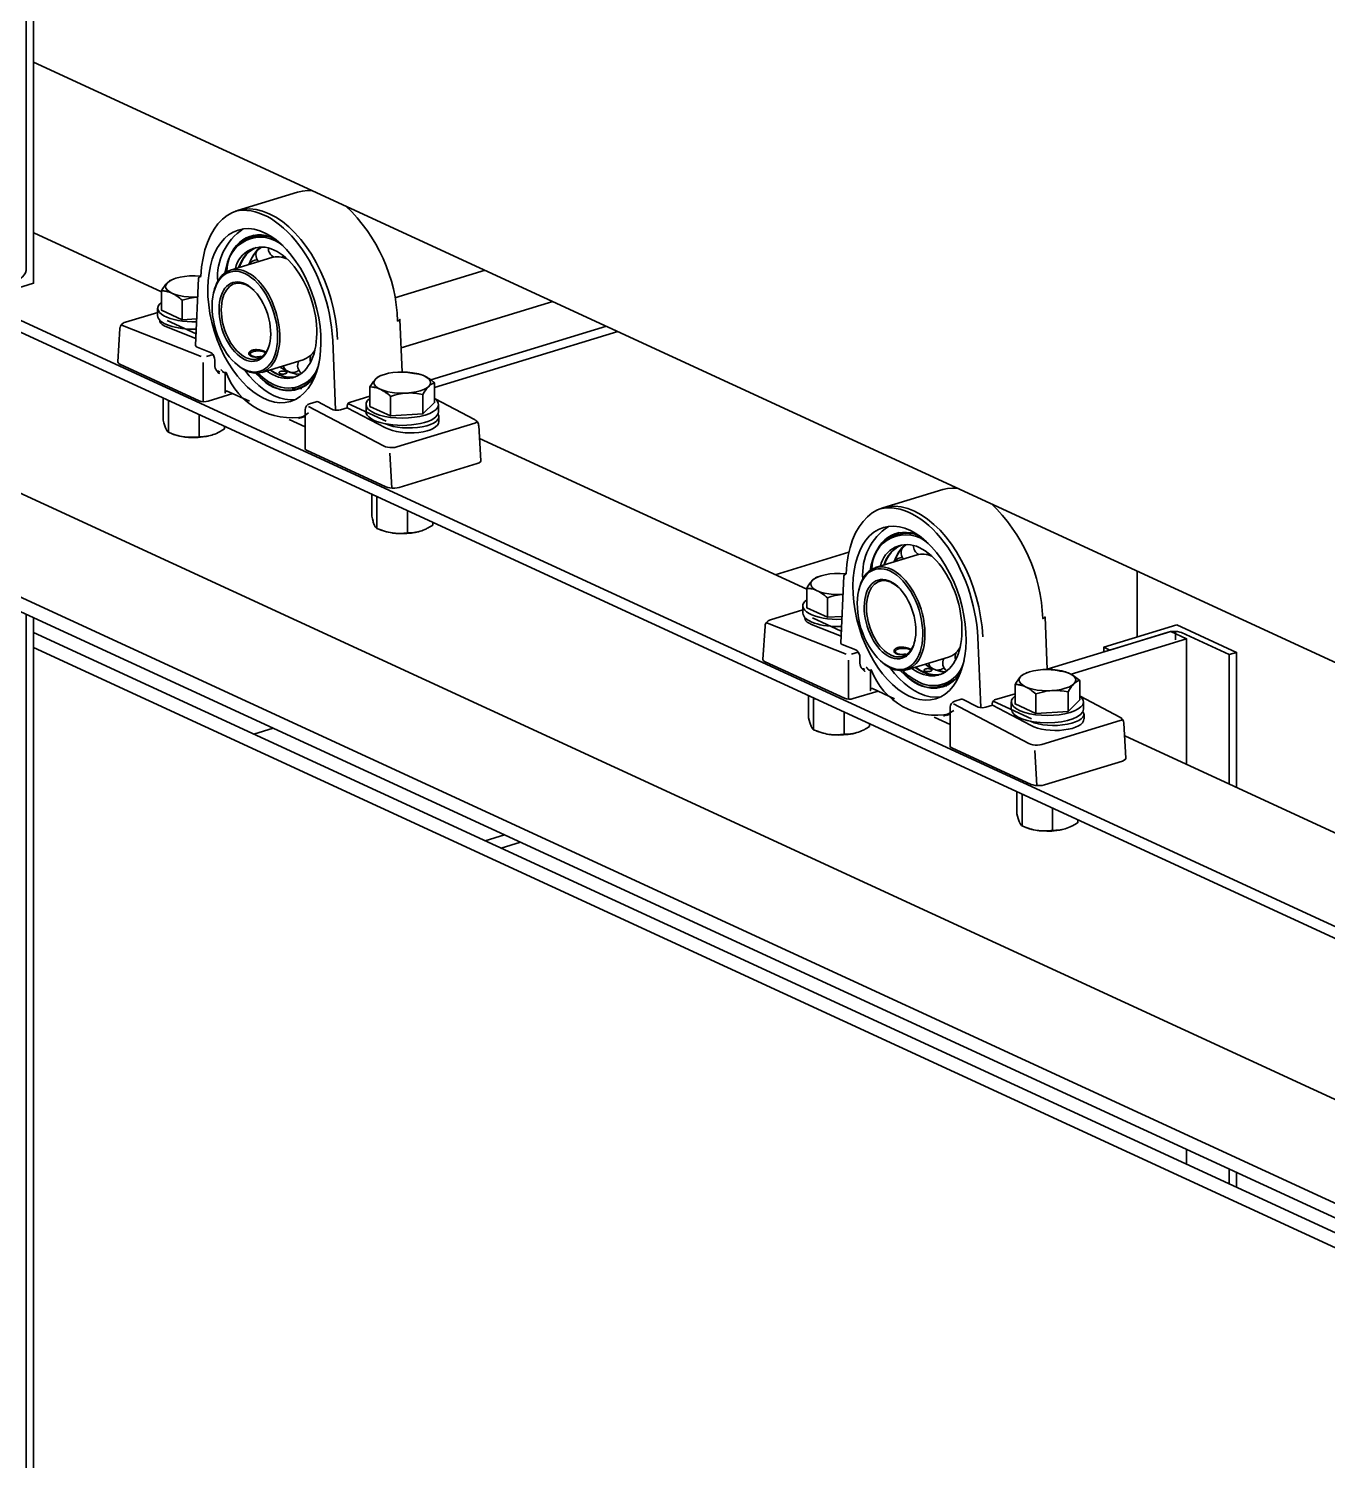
# Model space of a CAD drawing. Header units: millimetres. Extents: x -8400 to 8400, y -5940 to 5940.
# Drawn here: x 3929.8 to 4277.3, y 3909.3 to 4292.5 of the extents above; entities that cross this region are included whole.
import ezdxf

# ---------------------------------------------------------------- set-up
doc = ezdxf.new("R2010")
doc.units = ezdxf.units.MM
doc.layers.add('粗实线层', color=7, linetype='Continuous', lineweight=35)

msp = doc.modelspace()

# ---------------------------------------------------------------- linework, layer by layer
at = {"layer": '粗实线层', "linetype": 'Continuous', "lineweight": 35}
for points in [[(3929.221, 4525.704), (3929.221, 4228.446), (3929.155, 4227.821), (3928.959, 4227.197), (3928.648, 4226.617), (3928.243, 4226.121), (3927.77, 4225.743), (3927.264, 4225.509), (3916.169, 4222.119), (3916.169, 4219.779), (3931.179, 4224.365), (3931.179, 4524.802)], [(5429.862, 3519.626), (5429.862, 3521.524), (3411.605, 4452.531), (3427.906, 4457.511)], [(3411.605, 4452.531), (3411.605, 4450.634), (3411.713, 4449.901), (3412.025, 4449.315), (3412.506, 4448.939), (5429.848, 3518.354)], [(3458.919, 4384.447), (4426.231, 3938.232)], [(3415.693, 4380.457), (3413.26, 4379.258), (3412.732, 4378.904), (3412.27, 4378.401), (3411.911, 4377.79), (3411.683, 4377.119), (3411.605, 4376.441), (3411.605, 4374.544), (5429.862, 3443.536), (5429.862, 3445.434)], [(3412.133, 4378.2), (5430.389, 3447.192)], [(3931.174, 4283.588), (4391.286, 4071.342)], [(4001.796, 4248.76), (3985.742, 4243.854)], [(4005.831, 4249.15), (4004.448, 4249.194), (4003.1, 4249.063), (4001.796, 4248.76)], [(3965.419, 4222.082), (3931.203, 4237.866)], [(3990.079, 4237.28), (3988.077, 4236.163)], [(3994.949, 4231.271), (3983.844, 4227.878)], [(3986.031, 4228.546), (3986.618, 4229.937), (3987.327, 4231.167), (3988.149, 4232.22), (3989.074, 4233.082), (3990.091, 4233.743)], [(3986.131, 4228.576), (3986.669, 4229.839), (3987.308, 4230.967), (3988.044, 4231.949), (3988.866, 4232.774), (3989.767, 4233.434), (3990.738, 4233.921)], [(3992.126, 4234.066), (3991.096, 4233.214), (3990.182, 4232.138), (3989.397, 4230.853), (3988.751, 4229.376)], [(3990.969, 4233.25), (3990.091, 4232.088), (3989.349, 4230.783), (3988.809, 4229.534)], [(3998.912, 4230.945), (3997.884, 4231.296), (3996.871, 4231.469), (3995.888, 4231.46), (3994.948, 4231.271)], [(4027.851, 4220.488), (4051.978, 4227.859)], [(3968.644, 4225.504), (3968.147, 4225.314), (3967.751, 4225.127), (3967.556, 4225.008), (3967.359, 4224.867), (3967.162, 4224.705), (3966.964, 4224.521), (3966.915, 4224.472), (3966.865, 4224.421), (3966.84, 4224.395), (3966.815, 4224.368), (3966.791, 4224.341), (3966.766, 4224.315), (3966.666, 4224.203), (3966.568, 4224.088), (3966.372, 4223.841), (3966.177, 4223.576), (3965.79, 4222.997), (3965.408, 4222.361)], [(3975.244, 4220.702), (3973.927, 4220.666), (3972.614, 4220.717), (3971.344, 4220.852), (3970.156, 4221.068), (3969.086, 4221.359), (3968.167, 4221.714), (3967.426, 4222.125), (3966.886, 4222.577), (3966.564, 4223.057), (3966.469, 4223.552), (3966.604, 4224.044), (3966.964, 4224.521), (3967.54, 4224.967), (3968.313, 4225.369), (3969.261, 4225.714), (3970.353, 4225.992), (3971.558, 4226.195), (3972.838, 4226.316), (3974.396, 4226.349), (3975.938, 4226.261)], [(3975.936, 4226.209), (3975.484, 4225.986), (3975.314, 4225.696), (3974.531, 4207.669), (3974.624, 4207.472), (3974.911, 4207.303), (3978.53, 4205.873), (3978.87, 4205.658), (3979.179, 4205.301), (3979.426, 4204.841), (3979.585, 4204.323), (3979.641, 4203.803), (3979.641, 4202.417), (3979.642, 4202.317), (3979.648, 4202.219), (3979.658, 4202.122), (3979.671, 4202.028), (3979.688, 4201.935), (3979.708, 4201.844), (3979.72, 4201.8), (3979.732, 4201.755), (3979.745, 4201.711), (3979.759, 4201.668), (3979.821, 4201.5), (3979.893, 4201.341), (3979.973, 4201.192), (3980.062, 4201.05), (3980.11, 4200.981), (3980.158, 4200.915), (3980.209, 4200.85), (3980.261, 4200.787), (3980.368, 4200.665), (3980.479, 4200.548), (3980.593, 4200.436), (3980.709, 4200.327), (3980.768, 4200.273), (3980.827, 4200.22), (3980.857, 4200.194), (3980.886, 4200.167), (3980.901, 4200.154), (3980.916, 4200.141), (3980.931, 4200.128), (3980.946, 4200.114)], [(3990.141, 4222.461), (3989.097, 4223.324), (3988.023, 4223.946)], [(3970.927, 4214.592), (3965.408, 4217.138), (3965.408, 4222.361), (3965.745, 4222.341), (3966.087, 4222.307), (3966.173, 4222.296), (3966.259, 4222.284), (3966.345, 4222.27), (3966.432, 4222.256), (3966.604, 4222.224), (3966.777, 4222.188), (3967.123, 4222.101), (3967.47, 4221.993), (3967.818, 4221.865), (3968.167, 4221.714), (3968.518, 4221.542), (3968.869, 4221.347), (3968.913, 4221.321), (3968.957, 4221.295), (3969.001, 4221.268), (3969.045, 4221.241), (3969.133, 4221.187), (3969.22, 4221.131), (3969.394, 4221.017), (3969.568, 4220.898), (3969.912, 4220.648), (3970.253, 4220.383), (3970.591, 4220.105), (3970.927, 4219.814)], [(3974.842, 4214.829), (3970.927, 4214.592), (3970.927, 4219.814), (3971.99, 4220.138), (3973.063, 4220.402), (3973.603, 4220.507), (3974.147, 4220.592), (3975.097, 4220.693)], [(3979.356, 4221.908), (3979.284, 4221.581)], [(4070.096, 4219.496), (4029.495, 4207.091)], [(3964.365, 4216.588), (3955.744, 4213.954), (3955.411, 4213.833), (3955.107, 4213.662), (3954.811, 4213.422), (3954.557, 4213.126), (3954.395, 4212.847), (3954.297, 4212.544), (3954.281, 4212.404), (3954.28, 4212.26)], [(3964.364, 4217.66), (3964.364, 4215.71)], [(3984.481, 4194.832), (3977.878, 4192.815), (3977.298, 4192.699), (3976.644, 4192.676), (3976.017, 4192.749), (3975.511, 4192.906), (3954.272, 4202.703), (3953.952, 4202.892), (3953.759, 4203.104), (3953.702, 4203.327), (3954.247, 4212.222)], [(3954.616, 4213.205), (3954.912, 4213.057), (3975.963, 4204.738)], [(3964.901, 4214.517), (3964.901, 4214.402)], [(3974.614, 4209.581), (3966.709, 4212.705), (3966.074, 4212.997), (3965.568, 4213.319), (3965.2, 4213.665), (3964.976, 4214.028), (3964.901, 4214.403)], [(3974.67, 4210.878), (3966.944, 4214.442)], [(4037.41, 4198.513), (4084.446, 4212.884)], [(4038.428, 4196.485), (4087.492, 4211.475)], [(4038.437, 4196.488), (4087.493, 4211.475)], [(4011.981, 4190.416), (4011.197, 4209.17)], [(3977.422, 4204.757), (3979.184, 4205.295)], [(3993.3, 4206.019), (3993.245, 4206.044), (3993.165, 4206.081), (3993.08, 4206.116), (3992.99, 4206.152), (3992.896, 4206.187), (3992.847, 4206.205), (3992.798, 4206.222), (3992.748, 4206.239), (3992.697, 4206.256), (3992.592, 4206.289), (3992.486, 4206.322), (3992.375, 4206.353), (3992.262, 4206.383), (3992.233, 4206.391), (3992.204, 4206.398), (3992.175, 4206.405), (3992.146, 4206.412), (3992.088, 4206.426), (3992.029, 4206.44), (3991.909, 4206.465), (3991.79, 4206.489), (3991.668, 4206.511), (3991.547, 4206.53), (3991.485, 4206.539), (3991.423, 4206.548), (3991.361, 4206.556), (3991.299, 4206.563), (3991.175, 4206.576), (3991.052, 4206.586), (3990.93, 4206.593), (3990.809, 4206.598), (3990.688, 4206.599), (3990.568, 4206.597), (3990.509, 4206.595), (3990.45, 4206.593), (3990.391, 4206.589), (3990.333, 4206.584), (3990.22, 4206.573), (3990.109, 4206.559), (3990.001, 4206.541), (3989.896, 4206.519), (3989.845, 4206.507), (3989.794, 4206.495), (3989.768, 4206.488), (3989.744, 4206.481), (3989.719, 4206.474), (3989.694, 4206.467), (3989.6, 4206.436), (3989.51, 4206.402), (3989.424, 4206.365), (3989.343, 4206.325), (3989.266, 4206.282), (3989.194, 4206.237), (3989.127, 4206.189), (3989.065, 4206.139), (3989.009, 4206.087), (3988.959, 4206.034), (3988.914, 4205.979), (3988.875, 4205.922), (3988.866, 4205.908), (3988.857, 4205.893), (3988.849, 4205.878), (3988.841, 4205.864), (3988.826, 4205.834), (3988.813, 4205.805), (3988.792, 4205.745), (3988.776, 4205.685), (3988.767, 4205.626), (3988.763, 4205.566), (3988.763, 4205.536), (3988.765, 4205.506), (3988.768, 4205.476), (3988.773, 4205.446), (3988.788, 4205.387), (3988.808, 4205.33), (3988.835, 4205.274), (3988.867, 4205.218), (3988.905, 4205.165), (3988.949, 4205.113), (3988.973, 4205.088), (3988.999, 4205.063), (3989.026, 4205.039), (3989.054, 4205.015), (3989.115, 4204.97), (3989.181, 4204.927), (3989.252, 4204.886), (3989.329, 4204.848), (3989.41, 4204.813), (3989.496, 4204.782), (3989.585, 4204.753), (3989.678, 4204.727), (3989.776, 4204.704), (3989.877, 4204.684), (3989.903, 4204.68), (3989.929, 4204.675), (3989.956, 4204.671), (3989.982, 4204.667), (3990.036, 4204.66), (3990.091, 4204.654), (3990.201, 4204.643), (3990.313, 4204.635), (3990.428, 4204.63), (3990.545, 4204.628), (3990.604, 4204.628), (3990.664, 4204.628), (3990.725, 4204.63), (3990.786, 4204.631), (3990.908, 4204.637), (3991.03, 4204.645), (3991.152, 4204.655), (3991.275, 4204.668), (3991.398, 4204.683), (3991.522, 4204.699), (3991.553, 4204.703), (3991.584, 4204.708), (3991.615, 4204.713), (3991.646, 4204.717), (3991.707, 4204.727), (3991.768, 4204.737), (3991.957, 4204.771)], [(3989.286, 4205.779), (3988.979, 4205.518), (3988.817, 4205.331), (3988.763, 4205.134)], [(3993.265, 4205.797), (3993.138, 4205.884), (3992.984, 4205.965), (3992.5, 4206.13), (3991.909, 4206.234), (3991.263, 4206.268), (3990.619, 4206.229), (3990.034, 4206.12), (3989.561, 4205.951), (3989.241, 4205.737), (3989.103, 4205.498), (3989.161, 4205.254), (3989.407, 4205.026), (3989.82, 4204.837), (3990.364, 4204.702), (3990.991, 4204.633)], [(3992.203, 4200.518), (4003.308, 4203.911), (4004.193, 4204.279), (4005.013, 4204.821), (4005.756, 4205.53), (4006.412, 4206.396)], [(3976.573, 4192.68), (3976.573, 4203.129)], [(3980.219, 4200.837), (3980.603, 4200.824), (3981.001, 4200.585)], [(3982.447, 4200.468), (3982.447, 4194.99), (3982.518, 4195.347), (3982.712, 4195.543), (3982.978, 4195.525), (3988.921, 4192.783)], [(3984.903, 4203.191), (3985.145, 4202.96)], [(4001.197, 4193.267), (3999.827, 4193.197), (3998.416, 4193.341), (3996.979, 4193.698), (3995.529, 4194.265), (3994.155, 4194.99), (3992.792, 4195.893), (3991.452, 4196.966), (3990.146, 4198.201), (3988.884, 4199.586), (3987.677, 4201.111)], [(4000.663, 4199.146), (3999.45, 4199.126), (3998.2, 4199.324), (3996.93, 4199.737), (3995.655, 4200.36), (3994.391, 4201.186)], [(4001.298, 4199.36), (4000.22, 4199.221), (3999.104, 4199.264), (3997.961, 4199.489), (3996.804, 4199.892), (3995.643, 4200.47), (3994.491, 4201.216)], [(3997.112, 4202.017), (3998.472, 4201.154), (3999.842, 4200.527), (4001.201, 4200.146), (4002.53, 4200.016)], [(3997.245, 4201.858), (3998.224, 4201.283), (3999.951, 4200.458), (4001.706, 4199.912)], [(4028.605, 4200.591), (4029.155, 4200.613), (4029.702, 4200.613), (4030.245, 4200.593), (4030.785, 4200.553), (4031.858, 4200.42), (4032.922, 4200.224), (4033.26, 4200.205), (4033.602, 4200.17), (4033.688, 4200.159), (4033.774, 4200.148), (4033.86, 4200.134), (4033.946, 4200.12), (4034.119, 4200.088), (4034.291, 4200.052), (4034.637, 4199.964), (4034.984, 4199.857), (4035.333, 4199.728), (4035.682, 4199.578), (4036.032, 4199.406), (4036.384, 4199.211), (4036.428, 4199.185), (4036.472, 4199.159), (4036.516, 4199.132), (4036.56, 4199.105), (4036.647, 4199.051), (4036.735, 4198.995), (4036.909, 4198.881), (4037.082, 4198.762), (4037.426, 4198.512), (4037.768, 4198.247), (4038.105, 4197.969), (4038.442, 4197.678)], [(4000.379, 4196.046), (4002.916, 4196.247)], [(4023.915, 4199.589), (4023.518, 4199.402), (4023.323, 4199.282), (4023.127, 4199.142), (4022.93, 4198.98), (4022.732, 4198.796), (4022.682, 4198.747), (4022.632, 4198.696), (4022.608, 4198.669), (4022.583, 4198.643), (4022.558, 4198.617), (4022.533, 4198.589), (4022.434, 4198.478), (4022.336, 4198.362), (4022.139, 4198.116), (4021.944, 4197.851), (4021.558, 4197.272), (4021.175, 4196.635)], [(4026.695, 4188.867), (4021.175, 4191.413), (4021.175, 4196.635), (4021.513, 4196.616), (4021.855, 4196.582), (4021.941, 4196.571), (4022.027, 4196.558), (4022.113, 4196.545), (4022.199, 4196.531), (4022.371, 4196.499), (4022.544, 4196.463), (4022.89, 4196.375), (4023.237, 4196.268), (4023.586, 4196.139), (4023.935, 4195.989), (4024.285, 4195.816), (4024.637, 4195.622), (4024.681, 4195.596), (4024.725, 4195.57), (4024.769, 4195.543), (4024.813, 4195.516), (4024.9, 4195.462), (4024.988, 4195.406), (4025.162, 4195.292), (4025.335, 4195.173), (4025.68, 4194.923), (4026.02, 4194.658), (4026.359, 4194.38), (4026.695, 4194.089)], [(4024.412, 4199.778), (4023.915, 4199.589)], [(4035.228, 4199.769), (4035.205, 4199.778)], [(4035.328, 4194.611), (4035.711, 4195.248), (4036.098, 4195.828), (4036.293, 4196.092), (4036.489, 4196.339), (4036.686, 4196.565), (4036.885, 4196.771), (4036.934, 4196.819), (4036.984, 4196.866), (4037.009, 4196.889), (4037.033, 4196.912), (4037.058, 4196.934), (4037.083, 4196.956), (4037.182, 4197.04), (4037.281, 4197.118), (4037.477, 4197.259), (4037.672, 4197.378), (4038.059, 4197.561), (4038.442, 4197.678), (4038.442, 4192.456), (4035.328, 4189.389)], [(3965.869, 4193.677), (3965.869, 4187.715), (3966.04, 4187.056), (3966.213, 4186.454), (3966.3, 4186.179), (3966.388, 4185.922), (3966.476, 4185.685), (3966.564, 4185.467), (3966.586, 4185.417), (3966.608, 4185.367), (3966.619, 4185.342), (3966.63, 4185.319), (3966.641, 4185.295), (3966.653, 4185.272), (3966.697, 4185.182), (3966.74, 4185.099), (3966.828, 4184.947), (3966.915, 4184.817), (3967.088, 4184.613), (3967.259, 4184.474)], [(3967.259, 4192.734), (3967.17, 4193.083)], [(3967.786, 4192.803), (3967.259, 4192.734), (3967.259, 4184.474), (3968.265, 4184.07), (3969.28, 4183.726), (3969.792, 4183.581), (3970.306, 4183.454), (3970.823, 4183.348), (3971.344, 4183.263), (3972.614, 4183.127), (3973.927, 4183.076), (3975.244, 4183.112), (3976.523, 4183.233), (3977.728, 4183.436), (3978.821, 4183.714)], [(4015.076, 4191.07), (4015.06, 4191.467), (4015.13, 4191.892), (4015.357, 4192.256), (4015.679, 4192.461), (4021.175, 4194.141)], [(4050.232, 4186.203), (4050.241, 4186.297), (4050.243, 4186.389), (4050.184, 4186.704), (4050.054, 4187.003), (4049.905, 4187.243), (4049.729, 4187.458), (4049.527, 4187.643), (4049.304, 4187.799), (4049.237, 4187.839), (4049.168, 4187.877), (4038.607, 4193.446)], [(3975.43, 4189.267), (3975.43, 4183.305), (3974.425, 4183.189), (3973.41, 4183.136), (3972.898, 4183.137), (3972.384, 4183.157), (3972.125, 4183.175), (3971.865, 4183.199), (3971.8, 4183.205), (3971.735, 4183.213), (3971.669, 4183.22), (3971.604, 4183.228), (3971.474, 4183.244), (3971.344, 4183.263), (3969.899, 4183.539), (3968.644, 4183.924), (3968.105, 4184.13)], [(4002.046, 4188.153), (4003.431, 4188.807), (4004.731, 4189.676)], [(4002.706, 4188.33), (4003.814, 4188.668)], [(4004.681, 4191.428), (4024.803, 4180.816), (4025.284, 4180.619), (4025.865, 4180.476), (4026.505, 4180.397), (4027.162, 4180.386), (4027.792, 4180.445), (4028.352, 4180.569), (4049.235, 4186.95), (4049.606, 4187.091), (4049.892, 4187.262)], [(4015.27, 4192.15), (4025.53, 4187.417)], [(4020.132, 4191.934), (4020.132, 4189.985)], [(4039.485, 4189.985), (4039.485, 4191.934)], [(4039.6, 4187.377), (4039.6, 4188.655)], [(3982.212, 4186.138), (3982.212, 4185.377), (3981.796, 4185.113), (3981.376, 4184.862), (3981.271, 4184.801), (3981.165, 4184.741), (3981.059, 4184.682), (3980.953, 4184.625), (3980.741, 4184.512), (3980.529, 4184.404), (3980.104, 4184.202), (3979.677, 4184.018), (3979.25, 4183.856), (3978.821, 4183.714), (3978.39, 4183.593), (3977.958, 4183.494), (3977.904, 4183.483), (3977.849, 4183.472), (3977.796, 4183.462), (3977.742, 4183.452), (3977.634, 4183.433), (3977.527, 4183.416), (3977.312, 4183.384), (3977.1, 4183.358), (3976.677, 4183.32), (3976.258, 4183.3), (3975.842, 4183.295), (3975.43, 4183.305)], [(4003.814, 4185.914), (3999.525, 4187.891)], [(3979.437, 4183.924), (3979.47, 4183.937)], [(4138.043, 4142.453), (4050.469, 4182.85)], [(4027.006, 4169.538), (4026.461, 4178.939)], [(4178.446, 4169.524), (4177.062, 4169.568), (4175.714, 4169.438), (4174.41, 4169.134)], [(4021.637, 4167.952), (4021.637, 4161.99), (4021.808, 4161.331), (4021.981, 4160.73), (4022.067, 4160.454), (4022.155, 4160.197), (4022.243, 4159.96), (4022.332, 4159.742), (4022.354, 4159.691), (4022.376, 4159.641), (4022.387, 4159.618), (4022.398, 4159.593), (4022.409, 4159.57), (4022.42, 4159.546), (4022.464, 4159.457), (4022.508, 4159.373), (4022.596, 4159.222), (4022.683, 4159.092), (4022.855, 4158.887), (4023.026, 4158.749)], [(4023.026, 4167.009), (4022.937, 4167.358)], [(4023.554, 4167.077), (4023.026, 4167.009), (4023.026, 4158.749), (4024.033, 4158.345), (4025.048, 4158.001), (4025.559, 4157.855), (4026.074, 4157.729), (4026.591, 4157.623), (4027.112, 4157.537), (4028.382, 4157.402), (4029.695, 4157.351), (4031.011, 4157.387), (4032.291, 4157.508), (4033.496, 4157.711), (4034.588, 4157.989)], [(4174.41, 4169.134), (4158.355, 4164.229)], [(4031.197, 4163.541), (4031.197, 4157.579), (4030.193, 4157.464), (4029.178, 4157.411), (4028.666, 4157.411), (4028.151, 4157.432), (4027.892, 4157.45), (4027.632, 4157.474), (4027.567, 4157.48), (4027.502, 4157.488), (4027.437, 4157.495), (4027.372, 4157.503), (4027.242, 4157.519), (4027.112, 4157.537), (4025.667, 4157.814), (4024.412, 4158.199), (4023.872, 4158.405)], [(4037.979, 4160.413), (4037.979, 4159.651), (4037.564, 4159.388), (4037.144, 4159.137), (4037.038, 4159.075), (4036.932, 4159.016), (4036.826, 4158.957), (4036.721, 4158.899), (4036.509, 4158.787), (4036.297, 4158.679), (4035.871, 4158.477), (4035.445, 4158.293), (4035.018, 4158.13), (4034.588, 4157.989), (4034.158, 4157.868), (4033.725, 4157.769), (4033.671, 4157.758), (4033.617, 4157.747), (4033.563, 4157.737), (4033.509, 4157.727), (4033.402, 4157.708), (4033.294, 4157.691), (4033.08, 4157.66), (4032.868, 4157.633), (4032.445, 4157.595), (4032.025, 4157.575), (4031.61, 4157.57), (4031.197, 4157.579)], [(4035.205, 4158.199), (4035.237, 4158.212)], [(4158.645, 4148.92), (4159.232, 4150.312), (4159.941, 4151.541), (4160.763, 4152.594), (4161.688, 4153.456), (4162.705, 4154.118)], [(4158.745, 4148.95), (4159.283, 4150.213), (4159.923, 4151.342), (4160.657, 4152.324), (4161.48, 4153.149), (4162.381, 4153.808), (4163.352, 4154.296)], [(4162.693, 4157.654), (4160.691, 4156.538)], [(4164.74, 4154.44), (4163.71, 4153.589), (4162.796, 4152.512), (4162.011, 4151.227), (4161.366, 4149.751)], [(4149.294, 4152.37), (4129.585, 4146.348)], [(4167.563, 4151.645), (4156.458, 4148.252)], [(4163.583, 4153.624), (4162.705, 4152.462), (4161.963, 4151.157), (4161.423, 4149.909)], [(4171.526, 4151.319), (4170.497, 4151.67), (4169.486, 4151.843), (4168.503, 4151.835), (4167.562, 4151.645)], [(4147.858, 4141.076), (4146.541, 4141.041), (4145.228, 4141.091), (4143.958, 4141.226), (4142.77, 4141.443), (4141.7, 4141.733), (4140.781, 4142.088), (4140.04, 4142.499), (4139.5, 4142.951), (4139.178, 4143.432), (4139.083, 4143.926), (4139.218, 4144.419), (4139.578, 4144.896), (4140.154, 4145.342), (4140.927, 4145.743), (4141.875, 4146.088), (4142.967, 4146.366), (4144.171, 4146.569), (4145.452, 4146.69), (4147.009, 4146.723), (4148.552, 4146.636)], [(4148.55, 4146.583), (4148.099, 4146.361), (4147.929, 4146.07), (4147.145, 4128.043), (4147.239, 4127.847), (4147.525, 4127.677), (4151.145, 4126.247), (4151.484, 4126.032), (4151.793, 4125.676), (4152.04, 4125.215), (4152.199, 4124.698), (4152.254, 4124.177), (4152.254, 4122.791), (4152.257, 4122.691), (4152.262, 4122.593), (4152.272, 4122.496), (4152.286, 4122.402), (4152.302, 4122.309), (4152.322, 4122.219), (4152.334, 4122.174), (4152.346, 4122.13), (4152.359, 4122.086), (4152.373, 4122.042), (4152.435, 4121.874), (4152.507, 4121.715), (4152.587, 4121.566), (4152.676, 4121.424), (4152.724, 4121.356), (4152.773, 4121.289), (4152.823, 4121.225), (4152.875, 4121.161), (4152.982, 4121.039), (4153.093, 4120.922), (4153.207, 4120.811), (4153.323, 4120.701), (4153.382, 4120.647), (4153.441, 4120.595), (4153.471, 4120.568), (4153.5, 4120.542), (4153.515, 4120.528), (4153.53, 4120.515), (4153.545, 4120.502), (4153.56, 4120.489)], [(4226.463, 4147.336), (4226.463, 4129.654)], [(4141.258, 4145.878), (4140.761, 4145.688), (4140.365, 4145.501), (4140.17, 4145.382), (4139.974, 4145.242), (4139.776, 4145.08), (4139.578, 4144.896), (4139.529, 4144.846), (4139.479, 4144.795), (4139.454, 4144.769), (4139.429, 4144.743), (4139.405, 4144.716), (4139.379, 4144.689), (4139.281, 4144.578), (4139.182, 4144.462), (4138.986, 4144.215), (4138.791, 4143.951), (4138.404, 4143.371), (4138.021, 4142.735)], [(4143.541, 4134.967), (4138.021, 4137.512), (4138.021, 4142.735), (4138.36, 4142.715), (4138.702, 4142.681), (4138.787, 4142.67), (4138.874, 4142.658), (4138.959, 4142.645), (4139.045, 4142.631), (4139.218, 4142.598), (4139.391, 4142.562), (4139.737, 4142.475), (4140.084, 4142.367), (4140.432, 4142.239), (4140.781, 4142.088), (4141.131, 4141.916), (4141.483, 4141.721), (4141.527, 4141.696), (4141.571, 4141.669), (4141.615, 4141.643), (4141.659, 4141.616), (4141.747, 4141.561), (4141.834, 4141.506), (4142.009, 4141.391), (4142.182, 4141.272), (4142.526, 4141.023), (4142.867, 4140.758), (4143.205, 4140.48), (4143.541, 4140.189)], [(4162.755, 4142.835), (4161.71, 4143.698), (4160.638, 4144.321)], [(4147.456, 4135.203), (4143.541, 4134.967), (4143.541, 4140.189), (4144.604, 4140.513), (4145.677, 4140.776), (4146.217, 4140.881), (4146.761, 4140.967), (4147.711, 4141.067)], [(4151.97, 4142.282), (4151.898, 4141.956)], [(3929.221, 4135.767), (3929.221, 3760.522), (3929.155, 3759.896), (3928.959, 3759.272), (3928.648, 3758.692), (3928.243, 3758.197), (3927.77, 3757.818), (3927.264, 3757.584), (3916.169, 3754.195), (3916.169, 3751.855), (3931.179, 3756.441), (3931.179, 4134.863)], [(4136.978, 4136.963), (4128.358, 4134.329), (4128.025, 4134.208), (4127.721, 4134.036), (4127.425, 4133.796), (4127.172, 4133.501), (4127.009, 4133.222), (4126.911, 4132.919), (4126.895, 4132.778), (4126.894, 4132.634)], [(4136.978, 4138.034), (4136.978, 4136.084)], [(4147.228, 4129.956), (4139.323, 4133.08), (4138.689, 4133.372), (4138.182, 4133.693), (4137.814, 4134.039), (4137.59, 4134.402), (4137.515, 4134.777), (4137.515, 4134.891)], [(4147.284, 4131.253), (4139.558, 4134.816)], [(4157.095, 4115.206), (4150.492, 4113.189), (4149.912, 4113.074), (4149.258, 4113.05), (4148.631, 4113.123), (4148.125, 4113.28), (4126.886, 4123.077), (4126.566, 4123.267), (4126.373, 4123.478), (4126.316, 4123.701), (4126.862, 4132.597)], [(4127.23, 4133.579), (4127.527, 4133.432), (4148.577, 4125.113)], [(4208.468, 4119.697), (4239.665, 4129.229), (4235.416, 4131.189), (4202.38, 4121.096)], [(4236.721, 4131.193), (4236.721, 4128.958)], [(4394.169, 3917.311), (3931.171, 4130.888)], [(4184.595, 4110.79), (4183.81, 4129.544)], [(4239.665, 4095.573), (4239.665, 4129.229)], [(4394.172, 3913.306), (3931.174, 4126.883)], [(4149.187, 4113.054), (4149.187, 4123.504)], [(4150.036, 4125.131), (4151.798, 4125.669)], [(4157.517, 4123.566), (4157.759, 4123.335)], [(4165.914, 4126.393), (4165.86, 4126.419), (4165.779, 4126.455), (4165.694, 4126.49), (4165.604, 4126.526), (4165.51, 4126.562), (4165.462, 4126.579), (4165.412, 4126.597), (4165.362, 4126.614), (4165.311, 4126.631), (4165.207, 4126.664), (4165.099, 4126.696), (4164.989, 4126.727), (4164.876, 4126.757), (4164.847, 4126.765), (4164.818, 4126.772), (4164.789, 4126.779), (4164.76, 4126.786), (4164.701, 4126.8), (4164.642, 4126.814), (4164.524, 4126.839), (4164.404, 4126.863), (4164.283, 4126.885), (4164.16, 4126.905), (4164.099, 4126.914), (4164.037, 4126.922), (4163.975, 4126.931), (4163.913, 4126.938), (4163.789, 4126.95), (4163.666, 4126.96), (4163.544, 4126.967), (4163.422, 4126.972), (4163.302, 4126.973), (4163.182, 4126.972), (4163.122, 4126.969), (4163.063, 4126.967), (4163.005, 4126.963), (4162.947, 4126.959), (4162.834, 4126.947), (4162.723, 4126.933), (4162.615, 4126.915), (4162.51, 4126.894), (4162.458, 4126.882), (4162.408, 4126.869), (4162.383, 4126.863), (4162.358, 4126.855), (4162.333, 4126.849), (4162.309, 4126.841), (4162.214, 4126.81), (4162.124, 4126.776), (4162.038, 4126.739), (4161.957, 4126.7), (4161.88, 4126.657), (4161.808, 4126.611), (4161.741, 4126.563), (4161.679, 4126.513), (4161.623, 4126.461), (4161.573, 4126.408), (4161.528, 4126.353), (4161.488, 4126.296), (4161.479, 4126.282), (4161.471, 4126.267), (4161.463, 4126.253), (4161.455, 4126.238), (4161.441, 4126.209), (4161.427, 4126.179), (4161.405, 4126.12), (4161.39, 4126.06), (4161.38, 4126), (4161.377, 4125.94), (4161.377, 4125.91), (4161.379, 4125.88), (4161.383, 4125.85), (4161.388, 4125.82), (4161.402, 4125.762), (4161.423, 4125.704), (4161.449, 4125.648), (4161.481, 4125.593), (4161.519, 4125.54), (4161.563, 4125.487), (4161.587, 4125.462), (4161.613, 4125.437), (4161.64, 4125.413), (4161.669, 4125.389), (4161.729, 4125.344), (4161.795, 4125.301), (4161.866, 4125.261), (4161.943, 4125.222), (4162.024, 4125.188), (4162.109, 4125.156), (4162.199, 4125.127), (4162.293, 4125.101), (4162.39, 4125.078), (4162.491, 4125.059), (4162.517, 4125.054), (4162.543, 4125.05), (4162.57, 4125.045), (4162.597, 4125.042), (4162.65, 4125.034), (4162.705, 4125.028), (4162.815, 4125.017), (4162.927, 4125.009), (4163.042, 4125.004), (4163.159, 4125.002), (4163.218, 4125.002), (4163.278, 4125.003), (4163.339, 4125.004), (4163.4, 4125.006), (4163.522, 4125.012), (4163.643, 4125.02), (4163.766, 4125.03), (4163.889, 4125.042), (4164.012, 4125.057), (4164.136, 4125.073), (4164.167, 4125.078), (4164.198, 4125.082), (4164.229, 4125.087), (4164.26, 4125.092), (4164.321, 4125.101), (4164.381, 4125.111), (4164.571, 4125.145)], [(4161.901, 4126.154), (4161.593, 4125.892), (4161.431, 4125.705), (4161.377, 4125.509)], [(4165.88, 4126.171), (4165.752, 4126.259), (4165.597, 4126.339), (4165.115, 4126.504), (4164.524, 4126.608), (4163.877, 4126.642), (4163.233, 4126.603), (4162.648, 4126.494), (4162.175, 4126.326), (4161.855, 4126.112), (4161.718, 4125.872), (4161.774, 4125.628), (4162.02, 4125.401), (4162.434, 4125.211), (4162.978, 4125.076), (4163.605, 4125.007)], [(4164.817, 4120.892), (4175.922, 4124.285)], [(4175.922, 4124.285), (4176.808, 4124.654), (4177.627, 4125.196), (4178.37, 4125.904), (4179.026, 4126.77)], [(4217.507, 4126.939), (4217.507, 4125.716)], [(4251.061, 4124.973), (4251.061, 4090.316)], [(4253.019, 4125.571), (4253.019, 4089.413)], [(4152.833, 4121.212), (4153.217, 4121.199), (4153.615, 4120.959)], [(4155.061, 4120.843), (4155.061, 4115.365), (4155.132, 4115.722), (4155.326, 4115.918), (4155.592, 4115.899), (4161.536, 4113.158)], [(4173.812, 4113.641), (4172.441, 4113.571), (4171.03, 4113.715), (4169.593, 4114.072), (4168.143, 4114.639), (4166.769, 4115.365), (4165.406, 4116.267), (4164.066, 4117.341), (4162.76, 4118.575), (4161.498, 4119.96), (4160.291, 4121.485)], [(4173.276, 4119.52), (4172.064, 4119.5), (4170.814, 4119.698), (4169.545, 4120.112), (4168.269, 4120.735), (4167.004, 4121.56)], [(4173.911, 4119.734), (4172.834, 4119.596), (4171.719, 4119.638), (4170.576, 4119.863), (4169.418, 4120.266), (4168.257, 4120.844), (4167.105, 4121.591)], [(4169.726, 4122.391), (4171.086, 4121.528), (4172.456, 4120.902), (4173.815, 4120.521), (4175.144, 4120.39)], [(4169.859, 4122.233), (4170.838, 4121.657), (4172.676, 4120.788), (4174.545, 4120.241)], [(4196.529, 4119.963), (4196.132, 4119.776), (4195.937, 4119.657), (4195.741, 4119.516), (4195.544, 4119.355), (4195.346, 4119.17), (4195.296, 4119.121), (4195.247, 4119.07), (4195.222, 4119.044), (4195.197, 4119.017), (4195.172, 4118.991), (4195.147, 4118.964), (4195.048, 4118.853), (4194.95, 4118.737), (4194.754, 4118.49), (4194.558, 4118.225), (4194.171, 4117.646), (4193.789, 4117.01)], [(4197.026, 4120.153), (4196.529, 4119.963)], [(4201.219, 4120.965), (4201.769, 4120.987), (4202.316, 4120.988), (4202.86, 4120.967), (4203.4, 4120.928), (4204.472, 4120.794), (4205.536, 4120.598), (4205.874, 4120.58), (4206.216, 4120.545), (4206.302, 4120.534), (4206.388, 4120.522), (4206.474, 4120.509), (4206.56, 4120.494), (4206.733, 4120.463), (4206.905, 4120.426), (4207.251, 4120.339), (4207.599, 4120.231), (4207.946, 4120.103), (4208.295, 4119.952), (4208.646, 4119.78), (4208.998, 4119.585), (4209.042, 4119.559), (4209.086, 4119.533), (4209.13, 4119.507), (4209.174, 4119.48), (4209.262, 4119.425), (4209.349, 4119.37), (4209.523, 4119.255), (4209.696, 4119.136), (4210.04, 4118.886), (4210.381, 4118.622), (4210.72, 4118.343), (4211.055, 4118.053)], [(4207.843, 4120.143), (4207.818, 4120.153)], [(4172.993, 4116.42), (4175.529, 4116.621)], [(4199.309, 4109.241), (4193.789, 4111.788), (4193.789, 4117.01), (4194.127, 4116.99), (4194.469, 4116.956), (4194.555, 4116.945), (4194.641, 4116.933), (4194.727, 4116.92), (4194.813, 4116.905), (4194.986, 4116.873), (4195.158, 4116.837), (4195.504, 4116.75), (4195.851, 4116.642), (4196.2, 4116.514), (4196.549, 4116.364), (4196.899, 4116.191), (4197.251, 4115.996), (4197.295, 4115.97), (4197.339, 4115.944), (4197.383, 4115.917), (4197.427, 4115.891), (4197.514, 4115.836), (4197.602, 4115.78), (4197.776, 4115.666), (4197.949, 4115.547), (4198.293, 4115.297), (4198.635, 4115.032), (4198.972, 4114.754), (4199.309, 4114.464)], [(4207.942, 4114.985), (4208.325, 4115.623), (4208.712, 4116.202), (4208.907, 4116.467), (4209.103, 4116.713), (4209.3, 4116.94), (4209.499, 4117.146), (4209.548, 4117.194), (4209.598, 4117.241), (4209.623, 4117.264), (4209.647, 4117.286), (4209.672, 4117.309), (4209.697, 4117.33), (4209.796, 4117.414), (4209.895, 4117.492), (4210.091, 4117.633), (4210.286, 4117.752), (4210.673, 4117.935), (4211.055, 4118.053), (4211.055, 4112.831), (4207.942, 4109.763)], [(4138.483, 4114.051), (4138.483, 4108.089), (4138.655, 4107.43), (4138.827, 4106.829), (4138.914, 4106.554), (4139.002, 4106.296), (4139.089, 4106.059), (4139.178, 4105.842), (4139.2, 4105.791), (4139.223, 4105.741), (4139.233, 4105.717), (4139.244, 4105.693), (4139.255, 4105.669), (4139.266, 4105.646), (4139.31, 4105.557), (4139.355, 4105.473), (4139.442, 4105.322), (4139.529, 4105.191), (4139.702, 4104.987), (4139.873, 4104.848)], [(4139.873, 4113.109), (4139.784, 4113.457)], [(4140.4, 4113.177), (4139.873, 4113.109), (4139.873, 4104.848), (4140.879, 4104.444), (4141.895, 4104.101), (4142.406, 4103.955), (4142.92, 4103.829), (4143.437, 4103.722), (4143.958, 4103.637), (4145.228, 4103.501), (4146.541, 4103.451), (4147.858, 4103.486), (4149.138, 4103.608), (4150.342, 4103.81), (4151.435, 4104.089)], [(4177.295, 4111.803), (4197.417, 4101.191), (4197.898, 4100.994), (4198.479, 4100.851), (4199.119, 4100.771), (4199.776, 4100.76), (4200.406, 4100.819), (4200.965, 4100.944), (4221.849, 4107.324), (4222.22, 4107.465), (4222.506, 4107.637)], [(4187.69, 4111.444), (4187.674, 4111.842), (4187.745, 4112.266), (4187.971, 4112.63), (4188.293, 4112.836), (4193.789, 4114.515)], [(4187.883, 4112.524), (4198.144, 4107.791)], [(4192.746, 4112.309), (4192.746, 4110.359)], [(4222.846, 4106.578), (4222.856, 4106.671), (4222.857, 4106.763), (4222.799, 4107.078), (4222.668, 4107.377), (4222.52, 4107.617), (4222.343, 4107.833), (4222.141, 4108.017), (4221.918, 4108.173), (4221.851, 4108.213), (4221.782, 4108.251), (4211.221, 4113.821)], [(4212.098, 4110.359), (4212.098, 4112.309)], [(4148.043, 4109.641), (4148.043, 4103.679), (4147.039, 4103.563), (4146.024, 4103.51), (4145.513, 4103.511), (4144.997, 4103.531), (4144.739, 4103.55), (4144.479, 4103.573), (4144.414, 4103.58), (4144.349, 4103.587), (4144.284, 4103.594), (4144.219, 4103.602), (4144.088, 4103.619), (4143.958, 4103.637), (4142.513, 4103.913), (4141.258, 4104.299), (4140.719, 4104.504)], [(4176.428, 4106.288), (4172.14, 4108.266)], [(4174.661, 4108.528), (4176.045, 4109.181), (4177.345, 4110.05)], [(4175.32, 4108.705), (4176.428, 4109.043)], [(4212.214, 4107.751), (4212.214, 4109.029)], [(3995.252, 4105.305), (3990.057, 4103.718)], [(4154.826, 4106.513), (4154.826, 4105.751), (4154.41, 4105.488), (4153.99, 4105.236), (4153.885, 4105.175), (4153.779, 4105.115), (4153.673, 4105.056), (4153.567, 4104.999), (4153.355, 4104.886), (4153.143, 4104.778), (4152.718, 4104.576), (4152.292, 4104.393), (4151.864, 4104.23), (4151.435, 4104.089), (4151.004, 4103.968), (4150.572, 4103.868), (4150.518, 4103.857), (4150.463, 4103.846), (4150.409, 4103.836), (4150.355, 4103.826), (4150.248, 4103.807), (4150.141, 4103.79), (4149.927, 4103.759), (4149.714, 4103.733), (4149.291, 4103.695), (4148.872, 4103.674), (4148.456, 4103.669), (4148.043, 4103.679)], [(4152.051, 4104.299), (4152.084, 4104.311)], [(4310.635, 4062.837), (4223.093, 4103.219)], [(4199.62, 4089.913), (4199.075, 4099.313)], [(4194.251, 4088.326), (4194.251, 4082.364), (4194.422, 4081.705), (4194.594, 4081.104), (4194.682, 4080.829), (4194.769, 4080.572), (4194.857, 4080.334), (4194.946, 4080.116), (4194.968, 4080.066), (4194.99, 4080.016), (4195.001, 4079.992), (4195.012, 4079.968), (4195.023, 4079.944), (4195.034, 4079.921), (4195.078, 4079.831), (4195.122, 4079.748), (4195.21, 4079.596), (4195.297, 4079.466), (4195.469, 4079.262), (4195.64, 4079.123)], [(4195.64, 4087.383), (4195.551, 4087.732)], [(4196.168, 4087.452), (4195.64, 4087.383), (4195.64, 4079.123), (4196.647, 4078.719), (4197.662, 4078.375), (4198.174, 4078.23), (4198.688, 4078.103), (4199.205, 4077.997), (4199.725, 4077.912), (4200.996, 4077.776), (4202.308, 4077.725), (4203.625, 4077.761), (4204.905, 4077.882), (4206.11, 4078.085), (4207.202, 4078.363)], [(4203.811, 4083.916), (4203.811, 4077.954), (4202.807, 4077.838), (4201.792, 4077.785), (4201.28, 4077.786), (4200.765, 4077.807), (4200.506, 4077.824), (4200.247, 4077.848), (4200.182, 4077.855), (4200.117, 4077.862), (4200.052, 4077.869), (4199.986, 4077.877), (4199.856, 4077.893), (4199.725, 4077.912), (4198.281, 4078.188), (4197.026, 4078.573), (4196.486, 4078.779)], [(4210.594, 4080.787), (4210.594, 4080.026), (4210.178, 4079.762), (4209.758, 4079.511), (4209.652, 4079.45), (4209.547, 4079.39), (4209.441, 4079.331), (4209.335, 4079.274), (4209.123, 4079.161), (4208.911, 4079.053), (4208.486, 4078.851), (4208.059, 4078.668), (4207.631, 4078.505), (4207.202, 4078.363), (4206.772, 4078.242), (4206.34, 4078.143), (4206.285, 4078.132), (4206.231, 4078.121), (4206.177, 4078.111), (4206.123, 4078.101), (4206.016, 4078.083), (4205.908, 4078.065), (4205.694, 4078.034), (4205.481, 4078.007), (4205.058, 4077.97), (4204.639, 4077.949), (4204.224, 4077.945), (4203.811, 4077.954)], [(4207.818, 4078.573), (4207.851, 4078.586)], [(4057.195, 4076.737), (4051.989, 4075.147)], [(4061.444, 4074.777), (4056.238, 4073.186)], [(4239.665, 3988.579), (4239.665, 3992.561)], [(4251.061, 3987.309), (4251.061, 3983.326)], [(4253.019, 3986.406), (4253.019, 3982.423)]]:
    msp.add_lwpolyline(points, dxfattribs=at)
for points in [[(4029.776, 4200.611), (4029.187, 4214.704), (4029.028, 4214.455), (4028.566, 4214.242, 0.1973116), (4014.724, 4245.048)], [(3981.295, 4201.218), (3981.309, 4201.213), (3981.365, 4201.18), (3981.455, 4201.113), (3981.57, 4201.004), (3981.698, 4200.859), (3981.801, 4200.719), (3981.911, 4200.552), (3982.18, 4200.443), (3982.677, 4200.527, 0.3684406), (4003.814, 4188.742)], [(4006.654, 4200.019, -0.4183253), (3995.529, 4196.604), (3994.253, 4197.281), (3992.989, 4198.129), (3991.746, 4199.14), (3990.538, 4200.306)], [(3991.152, 4200.318), (3992.58, 4199.051), (3994.044, 4198.006), (3995.529, 4197.198, 0.4970699), (4007.507, 4203.036)], [(3999.909, 4200.503, 0.126129), (4001.161, 4200.56, 0.1104894), (4002.119, 4201.104)], [(4025.295, 4185.68), (4015.076, 4191.07), (4013.298, 4190.526), (4012.842, 4190.431), (4012.327, 4190.399), (4011.802, 4190.436), (4011.319, 4190.536), (4010.925, 4190.69), (4007.306, 4192.599), (4007.028, 4192.691), (4006.767, 4192.672), (4005.005, 4192.134, 0.3297945), (4003.814, 4190.524), (4003.814, 4180.075), (4003.911, 4179.863), (4004.191, 4179.676), (4025.43, 4169.878), (4025.911, 4169.708), (4026.492, 4169.59), (4027.134, 4169.532), (4027.794, 4169.539), (4028.426, 4169.609), (4028.987, 4169.739), (4049.871, 4176.12), (4050.382, 4176.331), (4050.7, 4176.59), (4050.799, 4176.874), (4050.254, 4186.269)], [(4202.39, 4120.985), (4201.801, 4135.078), (4201.643, 4134.829), (4201.18, 4134.616, 0.1973403), (4187.338, 4165.422)], [(4164.177, 4154.238, 0.4142177), (4163.881, 4150.68, 0.0164693), (4163.995, 4150.555)], [(4163.766, 4120.693), (4165.193, 4119.425), (4166.659, 4118.38), (4168.143, 4117.572, 0.4970835), (4180.121, 4123.411)], [(4153.909, 4121.593), (4153.922, 4121.588), (4153.979, 4121.555), (4154.069, 4121.487), (4154.185, 4121.379), (4154.312, 4121.234), (4154.415, 4121.094), (4154.525, 4120.926), (4154.794, 4120.817), (4155.291, 4120.901, 0.3684524), (4176.428, 4109.116)], [(4179.268, 4120.393, -0.4183675), (4168.143, 4116.979), (4166.867, 4117.655), (4165.602, 4118.504), (4164.36, 4119.515), (4163.152, 4120.68)], [(4172.523, 4120.877, 0.1260697), (4173.775, 4120.934, 0.1104744), (4174.734, 4121.479)], [(4222.868, 4106.644), (4223.413, 4097.249), (4223.314, 4096.965), (4222.995, 4096.706), (4222.485, 4096.494), (4201.602, 4090.113), (4201.04, 4089.984), (4200.408, 4089.913), (4199.748, 4089.906), (4199.106, 4089.964), (4198.525, 4090.082), (4198.044, 4090.253), (4176.806, 4100.05), (4176.525, 4100.237), (4176.428, 4100.449), (4176.428, 4110.899, -0.3297945), (4177.619, 4112.508), (4179.381, 4113.046), (4179.643, 4113.066), (4179.921, 4112.973), (4183.539, 4111.065), (4183.933, 4110.91), (4184.416, 4110.81), (4184.941, 4110.773), (4185.456, 4110.805), (4185.912, 4110.9), (4187.69, 4111.444), (4197.909, 4106.054)]]:
    msp.add_lwpolyline(points, format="xyb", dxfattribs=at)
for points in [[(3997.063, 4200.192), (3997.132, 4200.164), (3997.207, 4200.138), (3997.248, 4200.127), (3997.29, 4200.116), (3997.311, 4200.111), (3997.334, 4200.107), (3997.356, 4200.103), (3997.379, 4200.098), (3997.472, 4200.084), (3997.569, 4200.073), (3997.593, 4200.071), (3997.618, 4200.069), (3997.643, 4200.068), (3997.669, 4200.066), (3997.72, 4200.064), (3997.771, 4200.063), (3997.874, 4200.064), (3997.977, 4200.068), (3998.002, 4200.07), (3998.028, 4200.071), (3998.054, 4200.074), (3998.079, 4200.076), (3998.13, 4200.081), (3998.179, 4200.088), (3998.228, 4200.094), (3998.276, 4200.102), (3998.3, 4200.106), (3998.323, 4200.11), (3998.347, 4200.115), (3998.37, 4200.12), (3998.459, 4200.14), (3998.541, 4200.163), (3998.581, 4200.176), (3998.618, 4200.189), (3998.637, 4200.196), (3998.654, 4200.203), (3998.672, 4200.21), (3998.688, 4200.217), (3998.75, 4200.247), (3998.804, 4200.278), (3998.815, 4200.286), (3998.827, 4200.294), (3998.838, 4200.302), (3998.848, 4200.311), (3998.867, 4200.328), (3998.883, 4200.345), (3998.909, 4200.38), (3998.924, 4200.415), (3998.928, 4200.433), (3998.93, 4200.451), (3998.929, 4200.469), (3998.925, 4200.487), (3998.919, 4200.505), (3998.911, 4200.523), (3998.9, 4200.541), (3998.886, 4200.558), (3998.852, 4200.593), (3998.808, 4200.627), (3998.796, 4200.635), (3998.783, 4200.643), (3998.77, 4200.651), (3998.755, 4200.66), (3998.726, 4200.675), (3998.694, 4200.691), (3998.626, 4200.72), (3998.549, 4200.747), (3998.529, 4200.753), (3998.509, 4200.759), (3998.488, 4200.765), (3998.466, 4200.771), (3998.423, 4200.783), (3998.378, 4200.793), (3998.333, 4200.803), (3998.285, 4200.812), (3998.262, 4200.816), (3998.238, 4200.82), (3998.213, 4200.824), (3998.188, 4200.828), (3998.088, 4200.84), (3997.987, 4200.848), (3997.935, 4200.851), (3997.884, 4200.853), (3997.857, 4200.854), (3997.831, 4200.854), (3997.806, 4200.854), (3997.78, 4200.854), (3997.678, 4200.851), (3997.578, 4200.844), (3997.554, 4200.842), (3997.529, 4200.839), (3997.505, 4200.836), (3997.48, 4200.833), (3997.433, 4200.826), (3997.387, 4200.818), (3997.299, 4200.799), (3997.215, 4200.777), (3997.195, 4200.77), (3997.176, 4200.764), (3997.157, 4200.757), (3997.138, 4200.75), (3997.102, 4200.736), (3997.069, 4200.721), (3997.037, 4200.705), (3997.007, 4200.689), (3996.979, 4200.671), (3996.953, 4200.654), (3996.908, 4200.616), (3996.873, 4200.578), (3996.859, 4200.558), (3996.848, 4200.537), (3996.838, 4200.517), (3996.832, 4200.497), (3996.827, 4200.455), (3996.831, 4200.414), (3996.833, 4200.404), (3996.837, 4200.393), (3996.841, 4200.383), (3996.846, 4200.373), (3996.857, 4200.352), (3996.87, 4200.333), (3996.886, 4200.313), (3996.904, 4200.295), (3996.914, 4200.286), (3996.925, 4200.276), (3996.936, 4200.267), (3996.948, 4200.258), (3997.001, 4200.224)], [(4036.885, 4196.771), (4036.309, 4196.325), (4035.536, 4195.924), (4034.588, 4195.579), (4033.496, 4195.3), (4032.291, 4195.098), (4031.011, 4194.977), (4029.695, 4194.941), (4028.382, 4194.992), (4027.112, 4195.127), (4025.924, 4195.343), (4024.854, 4195.633), (4023.935, 4195.989), (4023.194, 4196.399), (4022.654, 4196.852), (4022.332, 4197.332), (4022.236, 4197.826), (4022.371, 4198.319), (4022.732, 4198.796), (4023.307, 4199.242), (4024.081, 4199.643), (4025.028, 4199.988), (4026.121, 4200.267), (4027.325, 4200.469), (4028.605, 4200.591), (4029.922, 4200.626), (4031.235, 4200.576), (4032.505, 4200.44), (4033.692, 4200.224), (4034.762, 4199.934), (4035.682, 4199.578), (4036.422, 4199.168), (4036.962, 4198.716), (4037.285, 4198.235), (4037.38, 4197.741), (4037.245, 4197.248)], [(4031.011, 4194.977), (4031.148, 4194.984), (4031.286, 4194.99), (4031.355, 4194.993), (4031.424, 4194.995), (4031.493, 4194.998), (4031.562, 4194.999), (4031.836, 4195.002), (4032.109, 4194.999), (4032.654, 4194.979), (4033.194, 4194.939), (4034.266, 4194.806), (4035.328, 4194.611), (4035.328, 4189.389), (4026.695, 4188.867), (4026.695, 4194.089), (4027.758, 4194.413), (4028.831, 4194.676), (4029.371, 4194.781), (4029.914, 4194.868), (4030.461, 4194.933)], [(4237.086, 4132.921), (4217.507, 4126.939), (4219.101, 4126.204), (4234.763, 4130.99), (4235.324, 4131.12), (4235.956, 4131.19), (4236.615, 4131.198), (4237.256, 4131.14), (4237.836, 4131.023), (4238.315, 4130.853), (4251.061, 4124.973), (4253.019, 4125.571)], [(4169.677, 4120.567), (4169.746, 4120.538), (4169.822, 4120.513), (4169.862, 4120.502), (4169.904, 4120.491), (4169.926, 4120.486), (4169.948, 4120.481), (4169.97, 4120.477), (4169.993, 4120.473), (4170.086, 4120.458), (4170.183, 4120.447), (4170.207, 4120.445), (4170.232, 4120.443), (4170.258, 4120.442), (4170.283, 4120.44), (4170.334, 4120.438), (4170.385, 4120.437), (4170.488, 4120.438), (4170.59, 4120.442), (4170.617, 4120.444), (4170.642, 4120.446), (4170.668, 4120.448), (4170.693, 4120.45), (4170.744, 4120.455), (4170.793, 4120.462), (4170.842, 4120.469), (4170.89, 4120.477), (4170.914, 4120.48), (4170.938, 4120.485), (4170.961, 4120.489), (4170.984, 4120.494), (4171.073, 4120.515), (4171.156, 4120.538), (4171.195, 4120.551), (4171.233, 4120.563), (4171.251, 4120.57), (4171.268, 4120.577), (4171.286, 4120.584), (4171.302, 4120.591), (4171.364, 4120.621), (4171.417, 4120.653), (4171.43, 4120.66), (4171.441, 4120.669), (4171.452, 4120.677), (4171.462, 4120.685), (4171.481, 4120.702), (4171.498, 4120.719), (4171.523, 4120.754), (4171.538, 4120.789), (4171.543, 4120.808), (4171.544, 4120.826), (4171.543, 4120.843), (4171.539, 4120.862), (4171.533, 4120.88), (4171.525, 4120.897), (4171.514, 4120.915), (4171.5, 4120.933), (4171.466, 4120.967), (4171.423, 4121.001), (4171.41, 4121.01), (4171.397, 4121.018), (4171.384, 4121.026), (4171.37, 4121.034), (4171.34, 4121.05), (4171.308, 4121.065), (4171.239, 4121.094), (4171.164, 4121.121), (4171.143, 4121.127), (4171.123, 4121.133), (4171.102, 4121.139), (4171.08, 4121.146), (4171.037, 4121.157), (4170.992, 4121.167), (4170.947, 4121.177), (4170.9, 4121.186), (4170.876, 4121.191), (4170.851, 4121.195), (4170.827, 4121.198), (4170.802, 4121.202), (4170.702, 4121.214), (4170.6, 4121.223), (4170.549, 4121.226), (4170.497, 4121.227), (4170.471, 4121.228), (4170.446, 4121.228), (4170.42, 4121.228), (4170.394, 4121.228), (4170.292, 4121.226), (4170.192, 4121.219), (4170.167, 4121.216), (4170.143, 4121.214), (4170.118, 4121.211), (4170.095, 4121.207), (4170.047, 4121.2), (4170.001, 4121.192), (4169.913, 4121.173), (4169.829, 4121.151), (4169.809, 4121.145), (4169.79, 4121.138), (4169.771, 4121.131), (4169.752, 4121.124), (4169.717, 4121.11), (4169.683, 4121.095), (4169.651, 4121.079), (4169.621, 4121.063), (4169.593, 4121.046), (4169.567, 4121.028), (4169.522, 4120.991), (4169.487, 4120.952), (4169.473, 4120.932), (4169.462, 4120.912), (4169.453, 4120.891), (4169.446, 4120.871), (4169.441, 4120.829), (4169.445, 4120.788), (4169.448, 4120.778), (4169.451, 4120.768), (4169.455, 4120.757), (4169.46, 4120.747), (4169.471, 4120.727), (4169.484, 4120.708), (4169.5, 4120.688), (4169.518, 4120.669), (4169.529, 4120.66), (4169.539, 4120.651), (4169.55, 4120.641), (4169.562, 4120.632), (4169.615, 4120.598)], [(4209.499, 4117.146), (4208.923, 4116.7), (4208.15, 4116.298), (4207.202, 4115.953), (4206.11, 4115.675), (4204.905, 4115.472), (4203.625, 4115.351), (4202.308, 4115.316), (4200.996, 4115.366), (4199.725, 4115.501), (4198.538, 4115.717), (4197.468, 4116.008), (4196.549, 4116.364), (4195.808, 4116.774), (4195.268, 4117.226), (4194.946, 4117.707), (4194.85, 4118.201), (4194.985, 4118.694), (4195.346, 4119.17), (4195.921, 4119.616), (4196.695, 4120.018), (4197.642, 4120.363), (4198.735, 4120.641), (4199.939, 4120.844), (4201.219, 4120.965), (4202.536, 4121.001), (4203.849, 4120.95), (4205.119, 4120.814), (4206.307, 4120.598), (4207.377, 4120.308), (4208.295, 4119.952), (4209.037, 4119.543), (4209.576, 4119.09), (4209.899, 4118.61), (4209.994, 4118.116), (4209.859, 4117.623)], [(4203.625, 4115.351), (4203.763, 4115.359), (4203.9, 4115.365), (4203.969, 4115.368), (4204.038, 4115.37), (4204.107, 4115.372), (4204.176, 4115.373), (4204.45, 4115.376), (4204.723, 4115.374), (4205.268, 4115.354), (4205.808, 4115.314), (4206.881, 4115.18), (4207.942, 4114.985), (4207.942, 4109.763), (4199.309, 4109.241), (4199.309, 4114.464), (4200.372, 4114.788), (4201.445, 4115.051), (4201.985, 4115.156), (4202.529, 4115.242), (4203.075, 4115.307)]]:
    msp.add_lwpolyline(points, close=True, dxfattribs=at)
for centre, radius, start, end in [((3995.782, 4226.086), 15.409, 123.61972, 184.56623), ((3992.322, 4227.556), 9.524, 72.79684, 180.82047), ((3991.873, 4227.678), 9.015, 47.68304, 181.407), ((3992.224, 4226.845), 7.215, 62.73712, 168.55368), ((3990.978, 4228.089), 2.524, 88.4674, 148.7532), ((3993.194, 4231.937), 2.524, 130.23761, 224.08754), ((3996.511, 4233.661), 2.524, 176.50392, 244.2171), ((3996.512, 4233.659), 2.521, 294.75126, 307.96361), ((4004.34, 4202.324), 2.511, 69.68226, 76.19643), ((4007.653, 4204.036), 2.524, 153.88315, 198.61591), ((4007.662, 4204.021), 2.541, 120.64857, 124.52593), ((3999.028, 4204.988), 9.219, 210.47912, 323.88238), ((4000.423, 4202.974), 2.524, 195.77993, 236.42203), ((4004.336, 4202.312), 2.524, 150.53351, 234.40568), ((4168.394, 4146.461), 15.407, 123.61335, 184.56736), ((4164.937, 4147.931), 9.524, 72.79687, 180.82362), ((4164.486, 4148.053), 9.014, 47.67569, 181.41196), ((4164.838, 4147.219), 7.215, 62.74035, 168.55126), ((4169.125, 4154.035), 2.524, 176.50392, 244.2171), ((4163.592, 4148.463), 2.524, 88.46605, 148.75454), ((4169.125, 4154.035), 2.524, 294.75811, 307.95677), ((4176.95, 4122.686), 2.524, 150.53328, 234.40657), ((4176.952, 4122.692), 2.518, 69.69634, 76.19284), ((4180.267, 4124.41), 2.524, 153.88433, 198.61508), ((4180.235, 4124.461), 2.465, 120.61268, 124.61181), ((4171.642, 4125.364), 9.22, 210.48274, 323.87435), ((4173.038, 4123.348), 2.524, 195.77993, 236.42203)]:
    msp.add_arc(centre, radius, start, end, dxfattribs=at)
for centre, major_axis, ratio, start_param, end_param in [((3994.223, 4216.091), (-8.481, 27.761), 0.5850407, 4.2936948, 7.3102001), ((3992.915, 4215.686), (-8.478, 27.768), 0.5850988, 4.3024922, 6.2430341), ((3995.529, 4216.497), (-6.27, 20.51), 0.5851941, 5.8004314, 7.1417071), ((3995.529, 4216.491), (-5.287, 17.304), 0.5850365, 2.4827912, 5.8019013), ((3988.01, 4214.232), (-4.164, 13.649), 0.5858625, 5.8015673, 7.0904535), ((3988.024, 4214.198), (-4.179, 13.677), 0.5850346, 2.3358309, 5.8018755), ((3988.024, 4214.198), (-3.071, 10.051), 0.585045, 5.8019177, 10.2305423), ((3974.047, 4217.661), (9.652, 0.001), 0.3752658, 2.6732005, 4.7909377), ((3974.03, 4215.706), (-9.675, 0.004), 0.3754354, 0.0001025, 1.6426714), ((4029.808, 4191.935), (9.711, 0), 0.3753956, 2.6846196, 6.7517274), ((4029.808, 4189.985), (-9.715, 0), 0.3753479, 6.2831205, 9.4248521), ((4031.548, 4188.652), (8.048, 0.003), 0.375299, 3.8233453, 6.5303706), ((4031.547, 4187.586), (-8.039, 0.251), 0.4071573, 0.6946615, 3.1548034), ((4166.838, 4136.468), (-8.482, 27.758), 0.5850595, 4.2935409, 7.3102029), ((4165.53, 4136.062), (-8.48, 27.77), 0.5850789, 4.302432, 6.2430626), ((4168.155, 4136.832), (-6.284, 20.556), 0.5845127, 5.800806, 7.1408531), ((4168.143, 4136.865), (-5.287, 17.304), 0.5850571, 2.4828353, 5.801962), ((4160.651, 4134.541), (-4.194, 13.71), 0.5842767, 5.8022503, 7.0878601), ((4160.638, 4134.572), (-4.177, 13.675), 0.5850439, 2.3358643, 5.8020225), ((4160.638, 4134.572), (-3.074, 10.064), 0.585058, 5.801924, 10.2306094), ((4146.654, 4138.034), (9.653, 0), 0.3754178, 2.6729357, 4.7918274), ((4146.682, 4136.095), (9.673, 0.011), 0.375479, 3.1417006, 4.779479), ((4202.422, 4112.309), (-9.657, 0), 0.3754582, 5.8146757, 9.8931814), ((4202.422, 4110.36), (9.643, 0), 0.3755119, 3.1416856, 6.282741), ((4204.155, 4109.031), (-8.032, 0.002), 0.3755447, 0.6841903, 3.3883499), ((4204.156, 4107.965), (-8.038, 0.255), 0.4075529, 0.696677, 3.1542798)]:
    msp.add_ellipse(centre, major_axis=major_axis, ratio=ratio, start_param=start_param, end_param=end_param, dxfattribs=at)
for centre, major_axis, ratio in [((3992.918, 4215.693), (-7.007, 22.931), 0.5850476), ((3987.697, 4214.098), (-4.056, 13.273), 0.5850528), ((3987.698, 4214.098), (-3.197, 10.466), 0.585069), ((4165.532, 4136.068), (-7.007, 22.933), 0.5850451), ((4160.311, 4134.473), (-4.057, 13.279), 0.5850247), ((4160.312, 4134.473), (-3.197, 10.462), 0.5850396)]:
    msp.add_ellipse(centre, major_axis=major_axis, ratio=ratio, dxfattribs=at)

doc.saveas('drawing.dxf')
